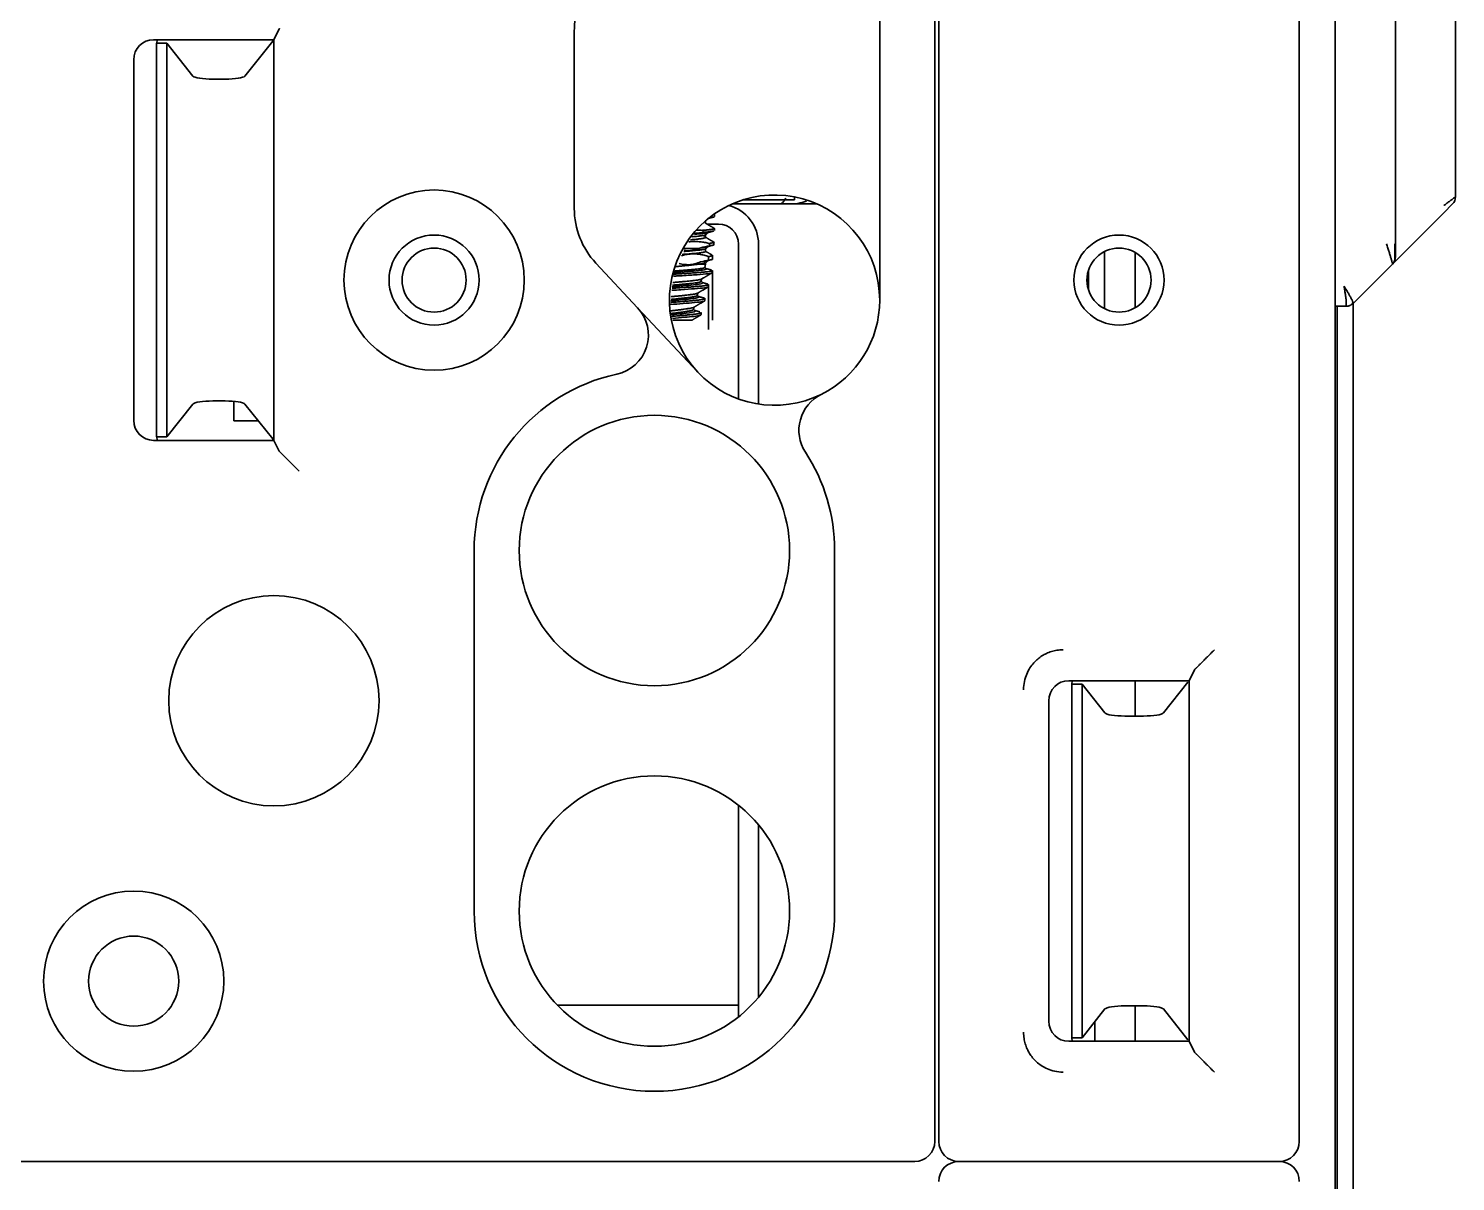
# Model space of a CAD drawing. Header units: millimetres. Extents: x -36 to 4467, y 2 to 3322.
# Drawn here: x 3028 to 3099.3, y 2650 to 2707.6 of the extents above; entities that cross this region are included whole.
import ezdxf

# ---------------------------------------------------------------- set-up
doc = ezdxf.new("R2010")
doc.units = ezdxf.units.MM
doc.layers.add('1', color=7, linetype='Continuous', true_color=0xffffff)

msp = doc.modelspace()

# ---------------------------------------------------------------- linework, layer by layer
at = {"layer": '1', "color": 7, "linetype": 'Continuous', "lineweight": 35}
for p, q in [((3091.473, 2652.038), (3091.473, 3178.038)), ((3093.273, 2546.379), (3093.273, 3159.238)), ((3096.273, 2696.85), (3096.273, 2757.626)), ((3099.273, 2699.195), (3099.273, 2755.281)), ((3073.473, 2725.038), (3073.473, 2652.038)), ((3073.273, 2724.038), (3073.273, 2652.038)), ((3070.523, 2694.038), (3070.523, 2712.038)), ((3040.273, 2707.038), (3040.543, 2707.582)), ((3040.273, 2707.038), (3034.261, 2707.038)), ((3034.413, 2687.288), (3034.413, 2706.788)), ((3034.928, 2706.862), (3034.417, 2706.862)), ((3036.233, 2705.224), (3034.928, 2706.862)), ((3034.928, 2687.214), (3034.928, 2706.862)), ((3040.214, 2706.965), (3038.826, 2705.224)), ((3040.241, 2707.038), (3040.214, 2706.965)), ((3040.273, 2707.038), (3040.273, 2687.038)), ((3055.273, 2707.458), (3055.273, 2698.618)), ((3033.273, 2706.038), (3033.273, 2688.038)), ((3037.836, 2705.072), (3037.224, 2705.072)), ((3066.273, 2699.038), (3063.672, 2699.038)), ((3066.273, 2699.192), (3066.273, 2699.038)), ((3062.273, 2698.211), (3062.273, 2698.313)), ((3063.141, 2698.838), (3067.398, 2698.838)), ((3098.687, 2698.402), (3096.858, 2696.574)), ((3099.126, 2698.842), (3098.687, 2698.402)), ((3061.831, 2697.868), (3061.831, 2698.003)), ((3061.895, 2697.838), (3062.473, 2697.838)), ((3062.273, 2698.211), (3062.229, 2698.188)), ((3062.273, 2697.511), (3062.273, 2697.613)), ((3061.831, 2697.168), (3061.831, 2697.31)), ((3062.248, 2696.804), (3062.248, 2696.928)), ((3063.473, 2696.838), (3063.473, 2689.106)), ((3064.473, 2696.838), (3064.473, 2688.849)), ((3096.273, 2696.195), (3096.273, 2696.85)), ((3060.698, 2696.614), (3061.505, 2696.614)), ((3061.831, 2696.468), (3061.831, 2696.61)), ((3061.9, 2696.698), (3062.248, 2696.792)), ((3061.982, 2696.217), (3061.982, 2696.035)), ((3062.182, 2696.087), (3062.182, 2696.266)), ((3081.747, 2696.465), (3081.747, 2693.612)), ((3083.273, 2693.652), (3083.273, 2696.421)), ((3096.858, 2696.574), (3096.126, 2695.842)), ((3056.352, 2695.885), (3058.433, 2693.662)), ((3061.48, 2695.834), (3061.831, 2695.834)), ((3061.786, 2695.666), (3061.831, 2695.834)), ((3061.831, 2695.834), (3061.831, 2695.906)), ((3061.909, 2696), (3062.182, 2696.074)), ((3062.171, 2695.413), (3062.171, 2695.516)), ((3062.171, 2693.034), (3062.171, 2695.413)), ((3080.95, 2695.532), (3080.95, 2694.545)), ((3094.161, 2693.877), (3096.126, 2695.842)), ((3061.598, 2694.966), (3061.635, 2695.101)), ((3061.982, 2694.713), (3061.982, 2694.816)), ((3061.982, 2692.574), (3061.982, 2694.713)), ((3061.411, 2694.266), (3061.445, 2694.394)), ((3061.795, 2694.013), (3061.795, 2694.116)), ((3058.433, 2693.662), (3061.44, 2690.45)), ((3061.224, 2693.567), (3061.26, 2693.701)), ((3061.608, 2693.313), (3061.608, 2693.415)), ((3093.797, 2693.729), (3093.273, 2693.738)), ((3093.373, 2547.038), (3093.373, 2693.742)), ((3094.173, 2547.038), (3094.173, 2693.891)), ((3037.224, 2689.004), (3037.836, 2689.004)), ((3038.273, 2688.987), (3038.273, 2688.008)), ((3034.928, 2687.214), (3036.233, 2688.852)), ((3038.826, 2688.852), (3040.214, 2687.111)), ((3038.273, 2688.008), (3039.5, 2688.008)), ((3034.261, 2687.038), (3040.273, 2687.038)), ((3034.417, 2687.214), (3034.928, 2687.214)), ((3040.214, 2687.111), (3040.241, 2687.038)), ((3040.543, 2686.494), (3040.273, 2687.038)), ((3041.539, 2685.494), (3040.554, 2686.478)), ((3050.273, 2681.538), (3050.273, 2663.538)), ((3068.273, 2663.538), (3068.273, 2681.538)), ((3085.973, 2675.038), (3086.243, 2675.582)), ((3079.961, 2675.038), (3085.973, 2675.038)), ((3080.113, 2674.788), (3080.113, 2657.288)), ((3080.117, 2674.862), (3080.628, 2674.862)), ((3080.628, 2657.214), (3080.628, 2674.862)), ((3080.628, 2674.862), (3081.772, 2673.427)), ((3083.273, 2673.274), (3083.273, 2675.037)), ((3084.688, 2673.427), (3085.914, 2674.965)), ((3085.973, 2657.038), (3085.973, 2675.038)), ((3078.973, 2658.038), (3078.973, 2674.038)), ((3082.762, 2673.275), (3083.698, 2673.275)), ((3063.473, 2658.254), (3063.473, 2668.822)), ((3064.473, 2667.842), (3064.473, 2659.234)), ((3054.423, 2658.838), (3063.469, 2658.838)), ((3080.628, 2657.214), (3081.772, 2658.65)), ((3082.762, 2658.801), (3083.698, 2658.801)), ((3083.273, 2657.036), (3083.273, 2658.801)), ((3084.688, 2658.65), (3085.914, 2657.111)), ((3081.273, 2658.028), (3081.273, 2657.047)), ((3085.973, 2657.038), (3079.961, 2657.038)), ((3080.117, 2657.214), (3080.628, 2657.214)), ((3085.973, 2657.038), (3086.243, 2656.494)), ((3072.273, 2651.038), (2514.273, 2651.038)), ((3074.472, 2651.038), (3074.473, 2651.038)), ((3074.473, 2651.038), (3090.473, 2651.038)), ((3074.473, 2651.038), (3090.473, 2651.038)), ((3090.473, 2651.038), (3090.473, 2651.038))]:
    msp.add_line(p, q, dxfattribs=at)
for centre, radius in [((3048.273, 2695.038), 4.5), ((3048.273, 2695.038), 2.25), ((3048.273, 2695.038), 1.6), ((3082.473, 2695.038), 1.6), ((3059.273, 2681.538), 6.75), ((3040.273, 2674.038), 5.25), ((3059.273, 2663.538), 6.75), ((3033.273, 2660.038), 4.5), ((3033.273, 2660.038), 2.25)]:
    msp.add_circle(centre, radius, dxfattribs=at)
for centre, radius, start, end in [((3059.273, 2707.458), 4, 136.88856, 180), ((3035.163, 2706.788), 0.75, 160.52766, 180), ((3065.273, 2694.038), 5.25, 0, 223.11), ((3098.773, 2699.195), 0.5, 315, 0), ((3059.273, 2698.618), 4, 180, 223.11144), ((3062.473, 2696.838), 2, 0, 74.84344), ((3062.473, 2696.838), 1, 0, 90), ((3082.473, 2695.038), 2.25, 90, 270), ((3082.473, 2695.038), 2.25, 270, 90), ((3095.773, 2696.195), 0.5, 315, 0), ((3065.273, 2694.038), 5.25, 296.34649, 0), ((3056.973, 2692.295), 2, 282.06597, 43.11144), ((3065.273, 2694.038), 5.25, 223.11144, 296.34649), ((3059.273, 2681.538), 9, 102.06597, 180), ((3068.49, 2687.541), 2, 116.34649, 213.07488), ((3035.163, 2687.288), 0.75, 180, 199.47234), ((3059.273, 2681.538), 9, 0, 33.07488), ((3080.863, 2674.788), 0.75, 160.52766, 180), ((3059.273, 2663.538), 9, 180, 0), ((3080.863, 2657.288), 0.75, 180, 199.47234), ((3072.273, 2652.038), 1, 270, 0), ((3074.473, 2652.038), 1, 180, 270), ((3090.473, 2652.038), 1, 270, 0), ((3074.473, 2650.038), 1, 90.00873, 179.99127), ((3090.473, 2650.038), 1, 0.00873, 89.99127)]:
    msp.add_arc(centre, radius, start, end, dxfattribs=at)
for centre, major_axis, ratio, start_param, end_param in [((3041.539, 2707.567), (1, 0), 0.176327, 2.96706, 3.054326), ((3034.276, 2706.023), (-0.453, 0.913), 0.981173, 5.830128, 7.385789), ((3037.224, 2705.248), (1, 0), 0.176327, 3.281219, 4.712389), ((3037.836, 2705.248), (1, 0), 0.176327, 4.712389, 6.143559), ((3037.224, 2688.828), (1, 0), 0.176327, 1.570796, 3.001966), ((3037.836, 2688.828), (1, 0), 0.176327, 0.139626, 1.570796), ((3034.276, 2688.053), (-0.453, -0.913), 0.981173, 5.180581, 6.736243), ((3041.539, 2686.509), (1, 0), 0.176327, 3.228859, 3.316126), ((3087.269, 2675.567), (-1.03, 0), 0.173648, 6.111259, 6.197244), ((3079.976, 2674.023), (0.453, -0.913), 0.981173, 2.688535, 4.244197), ((3082.762, 2673.451), (1, 0), 0.176327, 3.281219, 4.712389), ((3083.698, 2673.451), (1, 0), 0.176327, 4.712389, 6.143559), ((3082.762, 2658.625), (1, 0), 0.176327, 1.570796, 3.001966), ((3083.698, 2658.625), (1, 0), 0.176327, 0.139626, 1.570796), ((3079.976, 2658.054), (-0.453, -0.913), 0.981173, 5.180581, 6.736243), ((3087.269, 2656.509), (1.03, 0), 0.173648, 3.227534, 3.313519)]:
    msp.add_ellipse(centre, major_axis=major_axis, ratio=ratio, start_param=start_param, end_param=end_param, dxfattribs=at)
for points, knots in [([(3065.619, 2698.868), (3065.654, 2698.89), (3065.689, 2698.922), (3065.758, 2699.008), (3065.793, 2699.062), (3065.828, 2699.126), (3065.828, 2699.126), (3065.828, 2699.126)], [0, 0, 0, 0, 0.499969, 0.499969, 0.999938, 0.999938, 1, 1, 1, 1]), ([(3099.273, 2699.195), (3099.272, 2699.195), (3099.269, 2699.193), (3099.257, 2699.183), (3099.234, 2699.166), (3099.202, 2699.143), (3099.161, 2699.111), (3099.109, 2699.072), (3099.047, 2699.026), (3098.974, 2698.971), (3098.89, 2698.908), (3098.795, 2698.837), (3098.724, 2698.784), (3098.687, 2698.756)], [0, 0, 0, 0, 0.084746, 0.176271, 0.267797, 0.359322, 0.450847, 0.542373, 0.633898, 0.725424, 0.816949, 0.908475, 1, 1, 1, 1]), ([(3061.643, 2697.523), (3061.571, 2697.528), (3061.499, 2697.531), (3061.404, 2697.531), (3061.381, 2697.531), (3061.359, 2697.531)], [0, 0, 0, 0, 0.76599, 0.76599, 1, 1, 1, 1]), ([(3062.273, 2697.613), (3062.273, 2697.611), (3062.272, 2697.609), (3062.269, 2697.606), (3062.268, 2697.605), (3062.263, 2697.602), (3062.26, 2697.6), (3062.251, 2697.596), (3062.242, 2697.593), (3062.211, 2697.585), (3062.183, 2697.579), (3062.13, 2697.571), (3062.11, 2697.568), (3062.078, 2697.563), (3062.066, 2697.562), (3062.043, 2697.559), (3062.031, 2697.558), (3061.969, 2697.551), (3061.912, 2697.545), (3061.788, 2697.534), (3061.719, 2697.528), (3061.644, 2697.522)], [0, 0, 0, 0, 0.059443, 0.059443, 0.106471, 0.106471, 0.153499, 0.153499, 0.247555, 0.247555, 0.435666, 0.435666, 0.529722, 0.529722, 0.576749, 0.576749, 0.623777, 0.623777, 0.811889, 0.811889, 1, 1, 1, 1]), ([(3060.985, 2696.947), (3061.024, 2696.951), (3061.062, 2696.955), (3061.177, 2696.963), (3061.254, 2696.965), (3061.406, 2696.963), (3061.482, 2696.959), (3061.595, 2696.948), (3061.633, 2696.944), (3061.707, 2696.933), (3061.744, 2696.928), (3061.854, 2696.908), (3061.927, 2696.892), (3061.998, 2696.874)], [0, 0, 0, 0, 0.11032, 0.11032, 0.33274, 0.33274, 0.55516, 0.55516, 0.66637, 0.66637, 0.77758, 0.77758, 1, 1, 1, 1]), ([(3061.069, 2697.053), (3061.07, 2697.053), (3061.071, 2697.053), (3061.126, 2697.058), (3061.177, 2697.062), (3061.276, 2697.071), (3061.323, 2697.076), (3061.379, 2697.081), (3061.39, 2697.082), (3061.412, 2697.085), (3061.444, 2697.088), (3061.474, 2697.091), (3061.533, 2697.098), (3061.568, 2697.103), (3061.617, 2697.109), (3061.633, 2697.111), (3061.662, 2697.116), (3061.676, 2697.118), (3061.716, 2697.125), (3061.738, 2697.129), (3061.776, 2697.138), (3061.792, 2697.143), (3061.809, 2697.15), (3061.814, 2697.152), (3061.822, 2697.156), (3061.825, 2697.158), (3061.83, 2697.163), (3061.831, 2697.165), (3061.831, 2697.168), (3061.831, 2697.168), (3061.831, 2697.168)], [0, 0, 0, 0, 0.002332, 0.002332, 0.118937, 0.118937, 0.235541, 0.235541, 0.264692, 0.264692, 0.293843, 0.352146, 0.352146, 0.46875, 0.46875, 0.527052, 0.527052, 0.585354, 0.585354, 0.701959, 0.701959, 0.818563, 0.818563, 0.876866, 0.876866, 0.935168, 0.935168, 0.99347, 0.99347, 1, 1, 1, 1]), ([(3061.831, 2697.31), (3061.831, 2697.309), (3061.831, 2697.308), (3061.829, 2697.305), (3061.827, 2697.302), (3061.818, 2697.295), (3061.808, 2697.291), (3061.787, 2697.284), (3061.779, 2697.281), (3061.761, 2697.277), (3061.751, 2697.274), (3061.718, 2697.267), (3061.692, 2697.263), (3061.633, 2697.253), (3061.6, 2697.249), (3061.546, 2697.242), (3061.527, 2697.24), (3061.497, 2697.236), (3061.486, 2697.235), (3061.466, 2697.233), (3061.413, 2697.227), (3061.355, 2697.221), (3061.259, 2697.211), (3061.207, 2697.207), (3061.152, 2697.202), (3061.15, 2697.202), (3061.148, 2697.202)], [0, 0, 0, 0, 0.031877, 0.031877, 0.096144, 0.096144, 0.224679, 0.224679, 0.288946, 0.288946, 0.353213, 0.353213, 0.481748, 0.481748, 0.610283, 0.610283, 0.67455, 0.67455, 0.706684, 0.706684, 0.738817, 0.867352, 0.867352, 0.995887, 0.995887, 1, 1, 1, 1]), ([(3061.744, 2697.428), (3061.649, 2697.412), (3061.554, 2697.398), (3061.384, 2697.378), (3061.309, 2697.37), (3061.234, 2697.364)], [0, 0, 0, 0, 0.555768, 0.555768, 1, 1, 1, 1]), ([(3061.93, 2697.406), (3061.92, 2697.403), (3061.88, 2697.393), (3061.816, 2697.382), (3061.719, 2697.369), (3061.605, 2697.356), (3061.45, 2697.341), (3061.333, 2697.331), (3061.293, 2697.328), (3061.281, 2697.327)], [0, 0, 0, 0, 0.116249, 0.369232, 0.404126, 0.622215, 0.875199, 0.962435, 1, 1, 1, 1]), ([(3062.229, 2697.488), (3062.227, 2697.487), (3062.21, 2697.483), (3062.188, 2697.478), (3062.154, 2697.473), (3062.142, 2697.471), (3062.123, 2697.468), (3062.116, 2697.467), (3062.102, 2697.465), (3062.067, 2697.46), (3062.027, 2697.455), (3061.956, 2697.447), (3061.88, 2697.44), (3061.791, 2697.432), (3061.744, 2697.428)], [0, 0, 0, 0, 0.030679, 0.224543, 0.224543, 0.321475, 0.321475, 0.369941, 0.369941, 0.418407, 0.612272, 0.612272, 0.806136, 1, 1, 1, 1]), ([(3061.999, 2696.873), (3062.041, 2696.878), (3062.078, 2696.883), (3062.141, 2696.892), (3062.167, 2696.897), (3062.199, 2696.904), (3062.208, 2696.906), (3062.219, 2696.91), (3062.223, 2696.911), (3062.229, 2696.913), (3062.232, 2696.915), (3062.245, 2696.92), (3062.249, 2696.925), (3062.247, 2696.932), (3062.244, 2696.935), (3062.239, 2696.938)], [0, 0, 0, 0, 0.216421, 0.216421, 0.432842, 0.432842, 0.541052, 0.541052, 0.595158, 0.595158, 0.649263, 0.649263, 0.865684, 0.865684, 1, 1, 1, 1]), ([(3096.241, 2696.02), (3096.241, 2696.021), (3096.241, 2696.035), (3096.241, 2696.1), (3096.241, 2696.195), (3096.241, 2696.347), (3096.242, 2696.57), (3096.242, 2696.754), (3096.242, 2696.85)], [0, 0, 0, 0, 0.132199, 0.26283, 0.390572, 0.515533, 0.759291, 1, 1, 1, 1]), ([(3060.62, 2696.258), (3060.653, 2696.267), (3060.687, 2696.276), (3060.758, 2696.293), (3060.796, 2696.302), (3060.91, 2696.323), (3060.986, 2696.334), (3061.139, 2696.346), (3061.216, 2696.348), (3061.331, 2696.344), (3061.37, 2696.342), (3061.447, 2696.335), (3061.486, 2696.331), (3061.602, 2696.314), (3061.679, 2696.299), (3061.831, 2696.263), (3061.907, 2696.241), (3061.982, 2696.217)], [0, 0, 0, 0, 0.074814, 0.074814, 0.158922, 0.158922, 0.327137, 0.327137, 0.495353, 0.495353, 0.579461, 0.579461, 0.663569, 0.663569, 0.831784, 0.831784, 1, 1, 1, 1]), ([(3060.659, 2696.321), (3060.689, 2696.323), (3060.718, 2696.326), (3060.807, 2696.332), (3060.866, 2696.337), (3060.979, 2696.346), (3061.034, 2696.35), (3061.114, 2696.357), (3061.14, 2696.359), (3061.179, 2696.362), (3061.192, 2696.364), (3061.217, 2696.366), (3061.23, 2696.367), (3061.291, 2696.373), (3061.338, 2696.377), (3061.425, 2696.386), (3061.466, 2696.39), (3061.524, 2696.397), (3061.542, 2696.399), (3061.569, 2696.403), (3061.578, 2696.404), (3061.595, 2696.406), (3061.636, 2696.412), (3061.672, 2696.417), (3061.722, 2696.426), (3061.744, 2696.431), (3061.772, 2696.437), (3061.78, 2696.44), (3061.795, 2696.444), (3061.801, 2696.447), (3061.818, 2696.453), (3061.825, 2696.458), (3061.83, 2696.464), (3061.831, 2696.466), (3061.831, 2696.468)], [0, 0, 0, 0, 0.044241, 0.044241, 0.135649, 0.135649, 0.227057, 0.227057, 0.272761, 0.272761, 0.295612, 0.295612, 0.318464, 0.318464, 0.409872, 0.409872, 0.50128, 0.50128, 0.546984, 0.546984, 0.569835, 0.569835, 0.592687, 0.684095, 0.684095, 0.775503, 0.775503, 0.821207, 0.821207, 0.86691, 0.86691, 0.958318, 0.958318, 1, 1, 1, 1]), ([(3061.831, 2696.61), (3061.831, 2696.61), (3061.831, 2696.609), (3061.83, 2696.607), (3061.829, 2696.604), (3061.822, 2696.597), (3061.813, 2696.592), (3061.787, 2696.583), (3061.77, 2696.579), (3061.744, 2696.573), (3061.738, 2696.572), (3061.727, 2696.569), (3061.709, 2696.566), (3061.689, 2696.562), (3061.646, 2696.555), (3061.615, 2696.551), (3061.561, 2696.544), (3061.543, 2696.541), (3061.504, 2696.537), (3061.483, 2696.535), (3061.42, 2696.528), (3061.375, 2696.523), (3061.28, 2696.513), (3061.229, 2696.509), (3061.15, 2696.502), (3061.122, 2696.5), (3061.067, 2696.495), (3061.038, 2696.493), (3060.952, 2696.486), (3060.893, 2696.481), (3060.803, 2696.474), (3060.773, 2696.472), (3060.743, 2696.469)], [0, 0, 0, 0, 0.010697, 0.010697, 0.060222, 0.060222, 0.159271, 0.159271, 0.25832, 0.25832, 0.283082, 0.283082, 0.307845, 0.357369, 0.357369, 0.456418, 0.456418, 0.505943, 0.505943, 0.555468, 0.555468, 0.654517, 0.654517, 0.753566, 0.753566, 0.80309, 0.80309, 0.852615, 0.852615, 0.951664, 0.951664, 1, 1, 1, 1]), ([(3061.505, 2696.614), (3061.425, 2696.584), (3061.344, 2696.559), (3061.18, 2696.523), (3061.097, 2696.512), (3060.992, 2696.507), (3060.971, 2696.506), (3060.929, 2696.506), (3060.908, 2696.507), (3060.846, 2696.509), (3060.806, 2696.513), (3060.765, 2696.518)], [0, 0, 0, 0, 0.335247, 0.335247, 0.670494, 0.670494, 0.754306, 0.754306, 0.838118, 0.838118, 1, 1, 1, 1]), ([(3061.92, 2696.703), (3061.912, 2696.701), (3061.889, 2696.695), (3061.859, 2696.69), (3061.827, 2696.684), (3061.816, 2696.682), (3061.792, 2696.678), (3061.779, 2696.677), (3061.713, 2696.667), (3061.652, 2696.659), (3061.581, 2696.652)], [0, 0, 0, 0, 0.121844, 0.341383, 0.341383, 0.451153, 0.451153, 0.560922, 0.560922, 1, 1, 1, 1]), ([(3061.584, 2696.652), (3061.66, 2696.668), (3061.736, 2696.684), (3061.889, 2696.717), (3061.965, 2696.735), (3062.041, 2696.753)], [0, 0, 0, 0, 0.5, 0.5, 1, 1, 1, 1]), ([(3061.982, 2696.218), (3062.014, 2696.222), (3062.043, 2696.226), (3062.092, 2696.234), (3062.113, 2696.238), (3062.138, 2696.244), (3062.145, 2696.246), (3062.158, 2696.25), (3062.163, 2696.252), (3062.177, 2696.257), (3062.181, 2696.261), (3062.183, 2696.269), (3062.18, 2696.273), (3062.173, 2696.277)], [0, 0, 0, 0, 0.202184, 0.202184, 0.404367, 0.404367, 0.505459, 0.505459, 0.606551, 0.606551, 0.808734, 0.808734, 1, 1, 1, 1]), ([(3062.248, 2696.804), (3062.248, 2696.8), (3062.245, 2696.796), (3062.233, 2696.79), (3062.225, 2696.786), (3062.215, 2696.783), (3062.207, 2696.781), (3062.203, 2696.78), (3062.181, 2696.774), (3062.138, 2696.766), (3062.077, 2696.757), (3062.042, 2696.753)], [0, 0, 0, 0, 0.230794, 0.230794, 0.358995, 0.423095, 0.423095, 0.487196, 0.487196, 0.743598, 1, 1, 1, 1]), ([(3060.223, 2695.233), (3060.3, 2695.238), (3060.65, 2695.259), (3061.261, 2695.296), (3061.891, 2695.345), (3062.139, 2695.384), (3062.171, 2695.407), (3062.171, 2695.413)], [0, 0, 0, 0, 0.077453, 0.350567, 0.62368, 0.896793, 1, 1, 1, 1]), ([(3060.234, 2695.336), (3060.305, 2695.34), (3060.376, 2695.345), (3060.493, 2695.352), (3060.539, 2695.355), (3060.608, 2695.359), (3060.632, 2695.36), (3060.678, 2695.363), (3060.7, 2695.364), (3060.814, 2695.371), (3060.902, 2695.377), (3061.031, 2695.385), (3061.074, 2695.388), (3061.157, 2695.394), (3061.199, 2695.396), (3061.32, 2695.405), (3061.397, 2695.41), (3061.541, 2695.421), (3061.61, 2695.427), (3061.69, 2695.434), (3061.705, 2695.435), (3061.736, 2695.438), (3061.78, 2695.442), (3061.822, 2695.446), (3061.899, 2695.454), (3061.945, 2695.46), (3061.995, 2695.467), (3062.005, 2695.468), (3062.023, 2695.471), (3062.032, 2695.472), (3062.057, 2695.476), (3062.073, 2695.479), (3062.113, 2695.487), (3062.134, 2695.493), (3062.155, 2695.501), (3062.161, 2695.504), (3062.166, 2695.508), (3062.168, 2695.509), (3062.17, 2695.512), (3062.171, 2695.513), (3062.171, 2695.515), (3062.171, 2695.515), (3062.171, 2695.516)], [0, 0, 0, 0, 0.070769, 0.070769, 0.116962, 0.116962, 0.140059, 0.140059, 0.163156, 0.163156, 0.255543, 0.255543, 0.301737, 0.301737, 0.347931, 0.347931, 0.440318, 0.440318, 0.532705, 0.532705, 0.555802, 0.555802, 0.578899, 0.625092, 0.625092, 0.71748, 0.71748, 0.740576, 0.740576, 0.763673, 0.763673, 0.809867, 0.809867, 0.902254, 0.902254, 0.948448, 0.948448, 0.971545, 0.971545, 0.994642, 0.994642, 1, 1, 1, 1]), ([(3060.243, 2695.416), (3060.304, 2695.42), (3060.593, 2695.441), (3061.103, 2695.478), (3061.635, 2695.528), (3061.863, 2695.57), (3061.879, 2695.596), (3061.868, 2695.605)], [0, 0, 0, 0, 0.069414, 0.329877, 0.59034, 0.850803, 1, 1, 1, 1]), ([(3061.786, 2695.666), (3061.786, 2695.666), (3061.786, 2695.666), (3061.783, 2695.659), (3061.775, 2695.653), (3061.754, 2695.645), (3061.745, 2695.642), (3061.73, 2695.638), (3061.725, 2695.636), (3061.713, 2695.634), (3061.707, 2695.632), (3061.675, 2695.626), (3061.644, 2695.62), (3061.589, 2695.612), (3061.57, 2695.609), (3061.538, 2695.605), (3061.528, 2695.604), (3061.505, 2695.601), (3061.494, 2695.599), (3061.435, 2695.592), (3061.384, 2695.586), (3061.3, 2695.577), (3061.271, 2695.574), (3061.212, 2695.567), (3061.181, 2695.564), (3061.084, 2695.555), (3061.018, 2695.549), (3060.879, 2695.538), (3060.807, 2695.533), (3060.714, 2695.526), (3060.695, 2695.524), (3060.658, 2695.522), (3060.601, 2695.517), (3060.544, 2695.513), (3060.429, 2695.505), (3060.352, 2695.499), (3060.267, 2695.492), (3060.259, 2695.492), (3060.251, 2695.491)], [0, 0, 0, 0, 0.005906, 0.005906, 0.104331, 0.104331, 0.153543, 0.153543, 0.17815, 0.17815, 0.202756, 0.202756, 0.301181, 0.301181, 0.350394, 0.350394, 0.375, 0.375, 0.399606, 0.399606, 0.498031, 0.498031, 0.547244, 0.547244, 0.596457, 0.596457, 0.694882, 0.694882, 0.793307, 0.793307, 0.817913, 0.817913, 0.84252, 0.891732, 0.891732, 0.990157, 0.990157, 1, 1, 1, 1]), ([(3060.318, 2695.711), (3060.33, 2695.712), (3060.342, 2695.713), (3060.425, 2695.721), (3060.496, 2695.728), (3060.601, 2695.738), (3060.636, 2695.741), (3060.688, 2695.746), (3060.705, 2695.748), (3060.74, 2695.751), (3060.757, 2695.753), (3060.843, 2695.761), (3060.909, 2695.768), (3061.037, 2695.781), (3061.099, 2695.788), (3061.174, 2695.796), (3061.188, 2695.798), (3061.218, 2695.801), (3061.232, 2695.803), (3061.275, 2695.808), (3061.303, 2695.811), (3061.383, 2695.821), (3061.433, 2695.828), (3061.48, 2695.834)], [0, 0, 0, 0, 0.026843, 0.026843, 0.189036, 0.189036, 0.270132, 0.270132, 0.31068, 0.31068, 0.351229, 0.351229, 0.513421, 0.513421, 0.675614, 0.675614, 0.716163, 0.716163, 0.756711, 0.756711, 0.837807, 0.837807, 1, 1, 1, 1]), ([(3061.612, 2695.957), (3061.568, 2695.938), (3061.524, 2695.92), (3061.456, 2695.896), (3061.434, 2695.889), (3061.389, 2695.874), (3061.366, 2695.868), (3061.252, 2695.836), (3061.16, 2695.819), (3061.022, 2695.807), (3060.975, 2695.806), (3060.906, 2695.807), (3060.882, 2695.808), (3060.836, 2695.811), (3060.812, 2695.813), (3060.696, 2695.826), (3060.604, 2695.845), (3060.513, 2695.872)], [0, 0, 0, 0, 0.125, 0.125, 0.1875, 0.1875, 0.25, 0.25, 0.5, 0.5, 0.625, 0.625, 0.6875, 0.6875, 0.75, 0.75, 1, 1, 1, 1]), ([(3061.825, 2695.901), (3061.821, 2695.897), (3061.814, 2695.893), (3061.793, 2695.885), (3061.777, 2695.881), (3061.748, 2695.874), (3061.737, 2695.871), (3061.713, 2695.867), (3061.7, 2695.864), (3061.659, 2695.857), (3061.628, 2695.853), (3061.56, 2695.843), (3061.522, 2695.839), (3061.48, 2695.834)], [0, 0, 0, 0, 0.161777, 0.161777, 0.371333, 0.371333, 0.476111, 0.476111, 0.580888, 0.580888, 0.790444, 0.790444, 1, 1, 1, 1]), ([(3061.922, 2696.004), (3061.916, 2696.002), (3061.91, 2696.001), (3061.897, 2695.998), (3061.89, 2695.996), (3061.85, 2695.988), (3061.812, 2695.982), (3061.722, 2695.969), (3061.67, 2695.962), (3061.61, 2695.956)], [0, 0, 0, 0, 0.095614, 0.095614, 0.196101, 0.196101, 0.598051, 0.598051, 1, 1, 1, 1]), ([(3062.182, 2696.087), (3062.182, 2696.086), (3062.182, 2696.086), (3062.181, 2696.081), (3062.172, 2696.073), (3062.147, 2696.064), (3062.122, 2696.058), (3062.112, 2696.056), (3062.091, 2696.052), (3062.08, 2696.049), (3062.043, 2696.043), (3062.014, 2696.039), (3061.982, 2696.035)], [0, 0, 0, 0, 0.019638, 0.019638, 0.264729, 0.509819, 0.509819, 0.632364, 0.632364, 0.75491, 0.75491, 1, 1, 1, 1]), ([(3060.149, 2694.528), (3060.299, 2694.538), (3060.945, 2694.581), (3061.786, 2694.642), (3061.983, 2694.694), (3061.982, 2694.713)], [0, 0, 0, 0, 0.162693, 0.692962, 1, 1, 1, 1]), ([(3060.159, 2694.631), (3060.216, 2694.635), (3060.273, 2694.638), (3060.354, 2694.644), (3060.377, 2694.645), (3060.424, 2694.649), (3060.494, 2694.653), (3060.563, 2694.658), (3060.699, 2694.667), (3060.788, 2694.673), (3060.919, 2694.683), (3060.963, 2694.686), (3061.047, 2694.692), (3061.089, 2694.695), (3061.209, 2694.704), (3061.286, 2694.71), (3061.377, 2694.718), (3061.395, 2694.72), (3061.43, 2694.723), (3061.482, 2694.727), (3061.53, 2694.732), (3061.622, 2694.741), (3061.678, 2694.747), (3061.74, 2694.755), (3061.752, 2694.756), (3061.775, 2694.759), (3061.786, 2694.761), (3061.818, 2694.766), (3061.838, 2694.769), (3061.89, 2694.778), (3061.918, 2694.784), (3061.944, 2694.791), (3061.948, 2694.793), (3061.957, 2694.796), (3061.961, 2694.798), (3061.971, 2694.802), (3061.976, 2694.805), (3061.981, 2694.811), (3061.982, 2694.813), (3061.982, 2694.816)], [0, 0, 0, 0, 0.061216, 0.061216, 0.086142, 0.086142, 0.111067, 0.160917, 0.160917, 0.260618, 0.260618, 0.310469, 0.310469, 0.360319, 0.360319, 0.46002, 0.46002, 0.484945, 0.484945, 0.50987, 0.559721, 0.559721, 0.659422, 0.659422, 0.684347, 0.684347, 0.709272, 0.709272, 0.759123, 0.759123, 0.858824, 0.858824, 0.883749, 0.883749, 0.908674, 0.908674, 0.958524, 0.958524, 1, 1, 1, 1]), ([(3060.168, 2694.71), (3060.292, 2694.72), (3060.824, 2694.763), (3061.559, 2694.828), (3061.705, 2694.883), (3061.68, 2694.906)], [0, 0, 0, 0, 0.155354, 0.656836, 1, 1, 1, 1]), ([(3061.598, 2694.966), (3061.598, 2694.965), (3061.598, 2694.964), (3061.594, 2694.959), (3061.587, 2694.953), (3061.572, 2694.946), (3061.554, 2694.94), (3061.544, 2694.937), (3061.507, 2694.928), (3061.476, 2694.921), (3061.421, 2694.912), (3061.401, 2694.908), (3061.368, 2694.903), (3061.357, 2694.901), (3061.334, 2694.898), (3061.322, 2694.896), (3061.261, 2694.887), (3061.208, 2694.881), (3061.12, 2694.87), (3061.09, 2694.867), (3061.042, 2694.862), (3061.026, 2694.86), (3060.994, 2694.857), (3060.977, 2694.855), (3060.894, 2694.847), (3060.825, 2694.841), (3060.734, 2694.833), (3060.716, 2694.831), (3060.679, 2694.828), (3060.66, 2694.827), (3060.604, 2694.822), (3060.566, 2694.818), (3060.452, 2694.808), (3060.375, 2694.801), (3060.278, 2694.793), (3060.258, 2694.791), (3060.22, 2694.787), (3060.2, 2694.785), (3060.179, 2694.784), (3060.178, 2694.783), (3060.177, 2694.783)], [0, 0, 0, 0, 0.020851, 0.020851, 0.075152, 0.129453, 0.129453, 0.183753, 0.183753, 0.292354, 0.292354, 0.346655, 0.346655, 0.373805, 0.373805, 0.400956, 0.400956, 0.509557, 0.509557, 0.563858, 0.563858, 0.591008, 0.591008, 0.618158, 0.618158, 0.726759, 0.726759, 0.75391, 0.75391, 0.78106, 0.78106, 0.835361, 0.835361, 0.943962, 0.943962, 0.971112, 0.971112, 0.998262, 0.998262, 1, 1, 1, 1]), ([(3060.19, 2694.919), (3060.216, 2694.921), (3060.242, 2694.923), (3060.283, 2694.926), (3060.299, 2694.927), (3060.331, 2694.93), (3060.347, 2694.931), (3060.395, 2694.935), (3060.426, 2694.938), (3060.52, 2694.946), (3060.582, 2694.952), (3060.674, 2694.96), (3060.704, 2694.963), (3060.764, 2694.969), (3060.794, 2694.971), (3060.881, 2694.98), (3060.993, 2694.99), (3061.096, 2695), (3061.158, 2695.007), (3061.17, 2695.008), (3061.194, 2695.01), (3061.229, 2695.014), (3061.262, 2695.018), (3061.325, 2695.025), (3061.364, 2695.031), (3061.409, 2695.037), (3061.418, 2695.039), (3061.435, 2695.041), (3061.443, 2695.043), (3061.467, 2695.047), (3061.482, 2695.05), (3061.524, 2695.058), (3061.548, 2695.063), (3061.577, 2695.071), (3061.586, 2695.074), (3061.602, 2695.079), (3061.608, 2695.082), (3061.616, 2695.086), (3061.619, 2695.087), (3061.62, 2695.088)], [0, 0, 0, 0, 0.038425, 0.038425, 0.06197, 0.06197, 0.085515, 0.085515, 0.132605, 0.132605, 0.226785, 0.226785, 0.273875, 0.273875, 0.320964, 0.320964, 0.415144, 0.509324, 0.509324, 0.532869, 0.532869, 0.556414, 0.603503, 0.603503, 0.697683, 0.697683, 0.721228, 0.721228, 0.744773, 0.744773, 0.791863, 0.791863, 0.886043, 0.886043, 0.933132, 0.933132, 0.980222, 0.980222, 1, 1, 1, 1]), ([(3060.077, 2693.821), (3060.285, 2693.837), (3060.946, 2693.886), (3061.664, 2693.95), (3061.795, 2693.998), (3061.795, 2694.013)], [0, 0, 0, 0, 0.248558, 0.761536, 1, 1, 1, 1]), ([(3060.086, 2693.924), (3060.107, 2693.926), (3060.129, 2693.928), (3060.174, 2693.931), (3060.198, 2693.933), (3060.244, 2693.936), (3060.268, 2693.938), (3060.338, 2693.943), (3060.384, 2693.947), (3060.522, 2693.957), (3060.614, 2693.964), (3060.727, 2693.973), (3060.749, 2693.975), (3060.793, 2693.978), (3060.815, 2693.98), (3060.88, 2693.985), (3060.965, 2693.992), (3061.045, 2693.999), (3061.105, 2694.004), (3061.124, 2694.006), (3061.163, 2694.01), (3061.182, 2694.011), (3061.274, 2694.02), (3061.343, 2694.027), (3061.437, 2694.037), (3061.467, 2694.041), (3061.509, 2694.046), (3061.523, 2694.047), (3061.549, 2694.051), (3061.562, 2694.053), (3061.623, 2694.061), (3061.665, 2694.068), (3061.714, 2694.078), (3061.728, 2694.082), (3061.753, 2694.089), (3061.763, 2694.092), (3061.788, 2694.102), (3061.795, 2694.109), (3061.795, 2694.119), (3061.793, 2694.123), (3061.784, 2694.13), (3061.778, 2694.133), (3061.761, 2694.14), (3061.751, 2694.143), (3061.738, 2694.147)], [0, 0, 0, 0, 0.021953, 0.021953, 0.045209, 0.045209, 0.068465, 0.068465, 0.114977, 0.114977, 0.208, 0.208, 0.231256, 0.231256, 0.254512, 0.254512, 0.301023, 0.347535, 0.347535, 0.370791, 0.370791, 0.394047, 0.394047, 0.48707, 0.48707, 0.533581, 0.533581, 0.556837, 0.556837, 0.580093, 0.580093, 0.673116, 0.673116, 0.719628, 0.719628, 0.76614, 0.76614, 0.859163, 0.859163, 0.905674, 0.905674, 0.952186, 0.952186, 1, 1, 1, 1]), ([(3060.094, 2694.001), (3060.267, 2694.018), (3060.804, 2694.067), (3061.429, 2694.136), (3061.514, 2694.189), (3061.491, 2694.208)], [0, 0, 0, 0, 0.240507, 0.715733, 1, 1, 1, 1]), ([(3061.411, 2694.266), (3061.411, 2694.265), (3061.41, 2694.264), (3061.409, 2694.261), (3061.407, 2694.259), (3061.397, 2694.25), (3061.381, 2694.243), (3061.351, 2694.234), (3061.345, 2694.232), (3061.331, 2694.228), (3061.323, 2694.226), (3061.3, 2694.221), (3061.265, 2694.213), (3061.223, 2694.205), (3061.189, 2694.199), (3061.178, 2694.197), (3061.153, 2694.193), (3061.141, 2694.191), (3061.076, 2694.181), (3061.019, 2694.173), (3060.926, 2694.162), (3060.893, 2694.158), (3060.843, 2694.152), (3060.826, 2694.15), (3060.791, 2694.147), (3060.774, 2694.145), (3060.686, 2694.135), (3060.613, 2694.128), (3060.518, 2694.118), (3060.499, 2694.116), (3060.46, 2694.112), (3060.441, 2694.11), (3060.383, 2694.103), (3060.306, 2694.095), (3060.229, 2694.087), (3060.171, 2694.081), (3060.152, 2694.079), (3060.123, 2694.076), (3060.113, 2694.075), (3060.103, 2694.074)], [0, 0, 0, 0, 0.017646, 0.017646, 0.047861, 0.047861, 0.168721, 0.168721, 0.198936, 0.198936, 0.229152, 0.229152, 0.289582, 0.350012, 0.350012, 0.380227, 0.380227, 0.410442, 0.410442, 0.531303, 0.531303, 0.591733, 0.591733, 0.621948, 0.621948, 0.652163, 0.652163, 0.773024, 0.773024, 0.803239, 0.803239, 0.833454, 0.833454, 0.893884, 0.954315, 0.954315, 0.98453, 0.98453, 1, 1, 1, 1]), ([(3060.115, 2694.211), (3060.13, 2694.212), (3060.144, 2694.213), (3060.221, 2694.221), (3060.284, 2694.227), (3060.364, 2694.234), (3060.38, 2694.236), (3060.412, 2694.239), (3060.427, 2694.24), (3060.475, 2694.245), (3060.506, 2694.248), (3060.598, 2694.258), (3060.659, 2694.264), (3060.732, 2694.272), (3060.747, 2694.274), (3060.776, 2694.277), (3060.82, 2694.282), (3060.861, 2694.287), (3060.942, 2694.296), (3060.993, 2694.302), (3061.066, 2694.311), (3061.089, 2694.314), (3061.134, 2694.32), (3061.155, 2694.323), (3061.216, 2694.331), (3061.252, 2694.337), (3061.301, 2694.346), (3061.316, 2694.349), (3061.344, 2694.356), (3061.356, 2694.359), (3061.391, 2694.368), (3061.409, 2694.375), (3061.425, 2694.382), (3061.428, 2694.384), (3061.431, 2694.386), (3061.432, 2694.386), (3061.432, 2694.386)], [0, 0, 0, 0, 0.024375, 0.024375, 0.129439, 0.129439, 0.155705, 0.155705, 0.181971, 0.181971, 0.234503, 0.234503, 0.339567, 0.339567, 0.365833, 0.365833, 0.392099, 0.444631, 0.444631, 0.549695, 0.549695, 0.602227, 0.602227, 0.654759, 0.654759, 0.759823, 0.759823, 0.812356, 0.812356, 0.864888, 0.864888, 0.969952, 0.969952, 0.996218, 0.996218, 1, 1, 1, 1]), ([(3060.056, 2693.5), (3060.074, 2693.502), (3060.092, 2693.505), (3060.126, 2693.509), (3060.141, 2693.511), (3060.173, 2693.514), (3060.188, 2693.516), (3060.267, 2693.525), (3060.33, 2693.532), (3060.409, 2693.541), (3060.425, 2693.543), (3060.456, 2693.547), (3060.472, 2693.549), (3060.518, 2693.554), (3060.549, 2693.558), (3060.609, 2693.565), (3060.639, 2693.569), (3060.683, 2693.575), (3060.697, 2693.577), (3060.726, 2693.581), (3060.74, 2693.583), (3060.81, 2693.592), (3060.862, 2693.6), (3060.935, 2693.611), (3060.958, 2693.614), (3060.991, 2693.62), (3061.002, 2693.621), (3061.023, 2693.625), (3061.034, 2693.627), (3061.083, 2693.636), (3061.118, 2693.642), (3061.155, 2693.651), (3061.162, 2693.653), (3061.175, 2693.657), (3061.182, 2693.659), (3061.199, 2693.664), (3061.21, 2693.668), (3061.23, 2693.676), (3061.238, 2693.681), (3061.245, 2693.685)], [0, 0, 0, 0, 0.035033, 0.035033, 0.064824, 0.064824, 0.094614, 0.094614, 0.213775, 0.213775, 0.243565, 0.243565, 0.273356, 0.273356, 0.332936, 0.332936, 0.392517, 0.392517, 0.422307, 0.422307, 0.452097, 0.452097, 0.571258, 0.571258, 0.630839, 0.630839, 0.660629, 0.660629, 0.690419, 0.690419, 0.809581, 0.809581, 0.839371, 0.839371, 0.869161, 0.869161, 0.928742, 0.928742, 1, 1, 1, 1]), ([(3061.224, 2693.567), (3061.223, 2693.566), (3061.223, 2693.564), (3061.219, 2693.559), (3061.21, 2693.55), (3061.191, 2693.541), (3061.173, 2693.534), (3061.166, 2693.532), (3061.152, 2693.527), (3061.144, 2693.525), (3061.12, 2693.518), (3061.083, 2693.508), (3061.038, 2693.499), (3061.001, 2693.492), (3060.988, 2693.489), (3060.961, 2693.485), (3060.948, 2693.482), (3060.906, 2693.475), (3060.876, 2693.471), (3060.814, 2693.462), (3060.782, 2693.457), (3060.713, 2693.448), (3060.678, 2693.444), (3060.607, 2693.435), (3060.57, 2693.43), (3060.514, 2693.422), (3060.495, 2693.42), (3060.457, 2693.415), (3060.438, 2693.413), (3060.38, 2693.405), (3060.303, 2693.395), (3060.226, 2693.386), (3060.168, 2693.379), (3060.149, 2693.376), (3060.118, 2693.373), (3060.107, 2693.371), (3060.096, 2693.37)], [0, 0, 0, 0, 0.020449, 0.020449, 0.091451, 0.162454, 0.162454, 0.197955, 0.197955, 0.233456, 0.233456, 0.304459, 0.375462, 0.375462, 0.410963, 0.410963, 0.446464, 0.446464, 0.517467, 0.517467, 0.588469, 0.588469, 0.659472, 0.659472, 0.730474, 0.730474, 0.765976, 0.765976, 0.801477, 0.801477, 0.872479, 0.943482, 0.943482, 0.978983, 0.978983, 1, 1, 1, 1]), ([(3060.118, 2693.301), (3060.296, 2693.321), (3060.79, 2693.374), (3061.28, 2693.444), (3061.323, 2693.494), (3061.303, 2693.51)], [0, 0, 0, 0, 0.292378, 0.762065, 1, 1, 1, 1]), ([(3060.14, 2693.227), (3060.157, 2693.228), (3060.173, 2693.23), (3060.236, 2693.235), (3060.329, 2693.243), (3060.422, 2693.251), (3060.491, 2693.257), (3060.515, 2693.259), (3060.561, 2693.263), (3060.584, 2693.265), (3060.652, 2693.271), (3060.696, 2693.275), (3060.783, 2693.283), (3060.826, 2693.287), (3060.888, 2693.293), (3060.909, 2693.295), (3060.95, 2693.299), (3060.97, 2693.301), (3061.029, 2693.307), (3061.105, 2693.315), (3061.175, 2693.323), (3061.225, 2693.329), (3061.241, 2693.331), (3061.273, 2693.335), (3061.288, 2693.337), (3061.333, 2693.343), (3061.389, 2693.351), (3061.437, 2693.358), (3061.469, 2693.364), (3061.48, 2693.366), (3061.5, 2693.37), (3061.509, 2693.372), (3061.552, 2693.382), (3061.576, 2693.39), (3061.599, 2693.401), (3061.604, 2693.405), (3061.608, 2693.411), (3061.608, 2693.413), (3061.608, 2693.415), (3061.608, 2693.415), (3061.608, 2693.415)], [0, 0, 0, 0, 0.022642, 0.022642, 0.085535, 0.148428, 0.148428, 0.179874, 0.179874, 0.211321, 0.211321, 0.274214, 0.274214, 0.337107, 0.337107, 0.368553, 0.368553, 0.4, 0.4, 0.462893, 0.525786, 0.525786, 0.557233, 0.557233, 0.588679, 0.588679, 0.651572, 0.714465, 0.714465, 0.745912, 0.745912, 0.777358, 0.777358, 0.903145, 0.903145, 0.966038, 0.966038, 0.997484, 0.997484, 1, 1, 1, 1]), ([(3060.17, 2693.127), (3060.372, 2693.145), (3060.969, 2693.195), (3061.481, 2693.252), (3061.585, 2693.291), (3061.596, 2693.297)], [0, 0, 0, 0, 0.309, 0.886842, 1, 1, 1, 1]), ([(3093.803, 2693.732), (3093.802, 2693.731), (3093.8, 2693.73), (3093.799, 2693.729), (3093.798, 2693.729), (3093.798, 2693.729), (3093.797, 2693.73)], [0, 0, 0, 0, 0.500099, 0.600161, 0.750202, 1, 1, 1, 1]), ([(3094.161, 2693.877), (3094.149, 2693.865), (3094.126, 2693.844), (3094.09, 2693.817), (3094.056, 2693.796), (3094.025, 2693.78), (3093.989, 2693.764), (3093.948, 2693.75), (3093.897, 2693.739), (3093.85, 2693.732), (3093.817, 2693.732), (3093.803, 2693.732)], [0, 0, 0, 0, 0.126172, 0.239282, 0.339304, 0.426229, 0.500081, 0.643195, 0.75003, 0.893075, 1, 1, 1, 1]), ([(3061.145, 2693.034), (3061.145, 2693.034), (3061.142, 2693.034), (3061.134, 2693.034), (3061.131, 2693.034), (3061.125, 2693.034), (3061.121, 2693.034), (3061.11, 2693.034), (3061.091, 2693.034), (3061.068, 2693.034), (3061.041, 2693.034), (3061.026, 2693.034), (3060.979, 2693.034), (3060.943, 2693.034), (3060.893, 2693.034), (3060.882, 2693.034), (3060.861, 2693.034), (3060.85, 2693.034), (3060.817, 2693.034), (3060.794, 2693.034), (3060.722, 2693.034), (3060.671, 2693.034), (3060.59, 2693.034), (3060.562, 2693.034), (3060.506, 2693.034), (3060.477, 2693.034), (3060.391, 2693.034), (3060.331, 2693.034), (3060.256, 2693.034), (3060.241, 2693.034), (3060.217, 2693.034), (3060.209, 2693.034), (3060.2, 2693.034)], [0, 0, 0, 0, 0.083029, 0.083029, 0.114061, 0.114061, 0.145092, 0.145092, 0.207154, 0.269216, 0.269216, 0.331279, 0.331279, 0.455403, 0.455403, 0.486434, 0.486434, 0.517466, 0.517466, 0.579528, 0.579528, 0.703653, 0.703653, 0.765715, 0.765715, 0.827777, 0.827777, 0.951902, 0.951902, 0.982933, 0.982933, 1, 1, 1, 1]), ([(3086.254, 2675.598), (3086.258, 2675.601), (3086.265, 2675.609), (3086.28, 2675.623), (3086.298, 2675.641), (3086.319, 2675.663), (3086.344, 2675.687), (3086.39, 2675.733), (3086.469, 2675.812), (3086.589, 2675.933), (3086.731, 2676.075), (3086.862, 2676.206), (3086.987, 2676.33), (3087.103, 2676.446), (3087.191, 2676.534), (3087.239, 2676.582)], [0, 0, 0, 0, 0.033421, 0.067501, 0.102332, 0.138, 0.174583, 0.212157, 0.323796, 0.44808, 0.570732, 0.71217, 0.785824, 0.881767, 1, 1, 1, 1]), ([(3086.254, 2656.478), (3086.258, 2656.475), (3086.265, 2656.468), (3086.28, 2656.453), (3086.298, 2656.435), (3086.319, 2656.413), (3086.344, 2656.389), (3086.39, 2656.343), (3086.469, 2656.264), (3086.589, 2656.144), (3086.731, 2656.001), (3086.863, 2655.87), (3086.986, 2655.746), (3087.103, 2655.629), (3087.19, 2655.542), (3087.239, 2655.494)], [0, 0, 0, 0, 0.033427, 0.067515, 0.102355, 0.138033, 0.174628, 0.212215, 0.323835, 0.448097, 0.57075, 0.712177, 0.785825, 0.881766, 1, 1, 1, 1])]:
    msp.add_open_spline(points, degree=3, knots=knots, dxfattribs=at)
for points, degree in [([(3066.436, 2698.868), (3066.581, 2698.893), (3066.723, 2698.931), (3066.86, 2698.984)], 3), ([(3061.816, 2697.992), (3061.888, 2698.053), (3061.96, 2698.114)], 2), ([(3062.272, 2697.619), (3062.052, 2697.747), (3061.831, 2697.875)], 2), ([(3061.924, 2698.104), (3062.081, 2698.147), (3062.237, 2698.19)], 2), ([(3061.745, 2697.429), (3061.714, 2697.463), (3061.68, 2697.495), (3061.644, 2697.524)], 3), ([(3061.738, 2697.227), (3061.849, 2697.32), (3061.959, 2697.414)], 2), ([(3062.272, 2696.919), (3062.052, 2697.047), (3061.831, 2697.175)], 2), ([(3061.928, 2697.405), (3062.083, 2697.448), (3062.238, 2697.49)], 2), ([(3062.042, 2696.753), (3062.029, 2696.794), (3062.015, 2696.835), (3062, 2696.875)], 3), ([(3096.126, 2695.842), (3096.127, 2695.842), (3096.127, 2695.847), (3096.126, 2695.861), (3096.121, 2695.883), (3096.114, 2695.914), (3096.104, 2695.953), (3096.091, 2696), (3096.075, 2696.055), (3096.057, 2696.118), (3096.036, 2696.188), (3096.012, 2696.266), (3095.986, 2696.351), (3095.957, 2696.441), (3095.927, 2696.538), (3095.894, 2696.639), (3095.86, 2696.743), (3095.837, 2696.814), (3095.825, 2696.85)], 3), ([(3061.505, 2696.614), (3061.514, 2696.618), (3061.531, 2696.627), (3061.558, 2696.64), (3061.575, 2696.65), (3061.584, 2696.654)], 3), ([(3061.815, 2696.592), (3061.888, 2696.653), (3061.96, 2696.714)], 2), ([(3062.158, 2696.285), (3061.994, 2696.38), (3061.831, 2696.475)], 2), ([(3061.612, 2695.956), (3061.736, 2695.98), (3061.859, 2696.007), (3061.982, 2696.035)], 3), ([(3061.614, 2695.084), (3061.889, 2695.244), (3062.164, 2695.403)], 2), ([(3061.872, 2695.602), (3061.83, 2695.637), (3061.788, 2695.673)], 2), ([(3061.815, 2695.892), (3061.887, 2695.953), (3061.96, 2696.014)], 2), ([(3062.131, 2695.539), (3061.994, 2695.576), (3061.857, 2695.614)], 2), ([(3061.426, 2694.383), (3061.7, 2694.543), (3061.975, 2694.703)], 2), ([(3061.68, 2694.906), (3061.64, 2694.94), (3061.6, 2694.973)], 2), ([(3061.944, 2694.84), (3061.805, 2694.878), (3061.667, 2694.917)], 2), ([(3093.707, 2694.732), (3093.725, 2694.705), (3093.76, 2694.65), (3093.81, 2694.57), (3093.858, 2694.492), (3093.904, 2694.415), (3093.947, 2694.342), (3093.987, 2694.272), (3094.024, 2694.207), (3094.057, 2694.146), (3094.086, 2694.09), (3094.11, 2694.04), (3094.13, 2693.996), (3094.146, 2693.959), (3094.157, 2693.928), (3094.164, 2693.903), (3094.166, 2693.885), (3094.163, 2693.879), (3094.161, 2693.877)], 3), ([(3093.707, 2694.732), (3093.713, 2694.7), (3093.726, 2694.636), (3093.742, 2694.543), (3093.757, 2694.451), (3093.771, 2694.362), (3093.784, 2694.276), (3093.795, 2694.194), (3093.804, 2694.118), (3093.811, 2694.047), (3093.817, 2693.981), (3093.82, 2693.923), (3093.822, 2693.872), (3093.822, 2693.828), (3093.82, 2693.791), (3093.817, 2693.763), (3093.811, 2693.742), (3093.806, 2693.734), (3093.803, 2693.732)], 3), ([(3061.238, 2693.681), (3061.514, 2693.842), (3061.79, 2694.003)], 2), ([(3061.495, 2694.205), (3061.454, 2694.24), (3061.413, 2694.274)], 2), ([(3061.74, 2694.146), (3061.608, 2694.183), (3061.477, 2694.22)], 2), ([(3094.085, 2693.815), (3094.139, 2693.856), (3094.146, 2693.963)], 2), ([(3061.136, 2693.029), (3061.368, 2693.165), (3061.6, 2693.3)], 2), ([(3061.307, 2693.507), (3061.267, 2693.541), (3061.226, 2693.576)], 2), ([(3061.55, 2693.449), (3061.418, 2693.486), (3061.286, 2693.524)], 2), ([(3077.706, 2674.582), (3077.706, 2674.732), (3077.738, 2675.013), (3077.858, 2675.383), (3078.023, 2675.689), (3078.213, 2675.934), (3078.414, 2676.127), (3078.624, 2676.28), (3078.848, 2676.403), (3079.091, 2676.498), (3079.362, 2676.564), (3079.572, 2676.582), (3079.684, 2676.582)], 3), ([(3079.684, 2655.494), (3079.533, 2655.494), (3079.252, 2655.527), (3078.884, 2655.65), (3078.581, 2655.82), (3078.341, 2656.012), (3078.152, 2656.215), (3078.001, 2656.428), (3077.882, 2656.653), (3077.789, 2656.899), (3077.724, 2657.172), (3077.706, 2657.382), (3077.706, 2657.494)], 3)]:
    msp.add_open_spline(points, degree=degree, dxfattribs=at)

doc.saveas('drawing.dxf')
